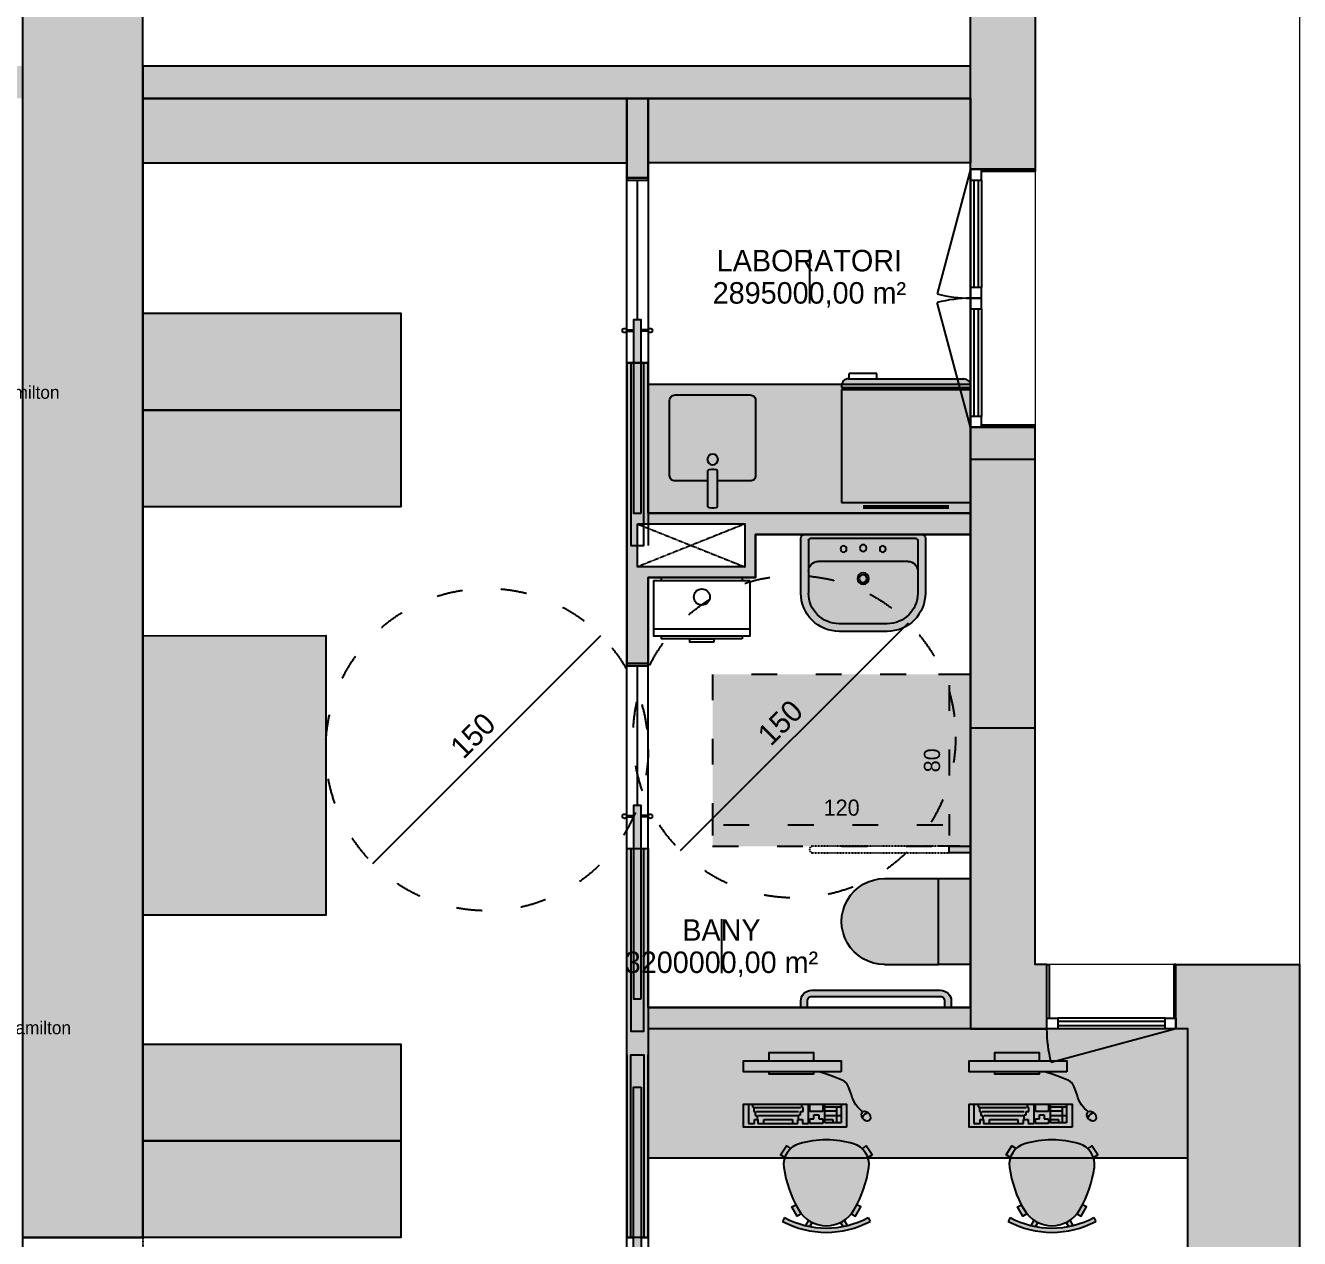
# Model space of a CAD drawing. Extents: x -50 to 69572, y -29139 to 50177.
# Drawn here: x 20868 to 26795, y -24206 to -18562 of the extents above; entities that cross this region are included whole.
import ezdxf
from ezdxf.enums import TextEntityAlignment as Align

# ---------------------------------------------------------------- set-up
doc = ezdxf.new("R2010")
doc.units = 0
doc.set_wipeout_variables(frame=1)
doc.header["$PDMODE"] = 1
doc.linetypes.add('ACAD_ISO03W100', pattern=[30, 12, -18])
doc.linetypes.add('DISCONTÍNUA', pattern=[0.006, 0.001, -0.001, 0.001, -0.001, 0.001, -0.001])
doc.layers.get('DEFPOINTS').update_dxf_attribs({"color": 20})
for name, color, linetype in [('ACCESSIBILITAT', 143, 'ACAD_ISO03W100'), ('DISCONTINUA', 52, 'ACAD_ISO03W100'), ('DIVISÒRIES', 5, 'Continuous'), ('FUSTERIES', 144, 'Continuous'), ('H SECCIÓ', 253, 'Continuous'), ('MOBILIARI', 30, 'Continuous'), ('MOBILIARI FIX', 70, 'Continuous'), ('MOBILIARI SUAU', 151, 'Continuous'), ('PARETS', 6, 'Continuous'), ('TEXT SUPERFÍCIES', 4, 'Continuous')]:
    doc.layers.add(name, color=color, linetype=linetype)
doc.layers.add('H FUSTERIES', color=7, linetype='Continuous', true_color=0xffffff)
doc.layers.add('H MOBILIARI', color=7, linetype='Continuous', true_color=0xffffff)
doc.layers.add('PROJECCIÓ', color=52, linetype='Continuous', lineweight=13)
doc.layers.add('textos DT ocultar', color=7, linetype='Continuous', lineweight=13)
doc.layers.add('SUPERFÍCIES CONSTRUÏDES', color=3, linetype='Continuous', plot=False)
doc.layers.add('SUPERFÍCIES ÚTILS', color=2, linetype='Continuous', plot=False)
doc.styles.add('ARIAL', font='')
doc.styles.get('ARIAL').set_extended_font_data('Century Gothic')
doc.dimstyles.new('Cotes Arnau', dxfattribs={"dimtxt": 0.1, "dimasz": 0.05, "dimexe": 0.05, "dimexo": 0.35, "dimgap": 0.04, "dimtad": 1, "dimlfac": 100, "dimrnd": 0.5, "dimtxsty": 'ARIAL', "dimblk1": 'Punta Cota', "dimblk2": 'Punta Cota Final', "dimsah": 1, "dimcen": 0, "dimse1": 1, "dimse2": 1, "dimadec": 0, "dimazin": 0, "dimtfac": 0.07, "dimtix": 1, "dimtmove": 0, "dimatfit": 2, "dimldrblk": 'NONE', "dimfxl": 0.05, "dimtolj": 1, "dimtzin": 0, "dimarcsym": 0})

# ---------------------------------------------------------------- blocks, each defined once
blk = doc.blocks.new('*U63')
at = {"layer": 'H MOBILIARI', "transparency": 33554687}
h = blk.add_hatch(color=256, dxfattribs=at)
h.dxf.hatch_style = 1
h.paths.add_polyline_path([(-0.3247, 0.13, 0.574951), (-0.3247, -0.13, 0.096089), (-0.1282, -0.1976, 0.371482), (-0.0184, -0.1269, 0.144848), (-0.0184, 0.1269, 0.371482), (-0.1282, 0.1976, 0.096089)])
h.paths.add_polyline_path([(-0.3446, -0.1162), (-0.3556, -0.1354), (-0.3122, -0.1602), (-0.302, -0.1424, -0.011874), (-0.3247, -0.13, -0.040249)], flags=17)
h.paths.add_polyline_path([(-0.4032, -0.077, 0.012776), (-0.3988, -0.0975), (-0.3742, -0.0835, -0.033276), (-0.3842, -0.0661)], flags=17)
h.paths.add_polyline_path([(-0.3793, -0.2036), (-0.3617, -0.1941, -0.251391), (-0.3617, 0.1941), (-0.3793, 0.2036, 0.251391)])
h.paths.add_polyline_path([(-0.3988, 0.0975, 0.012776), (-0.4032, 0.077), (-0.3842, 0.0661, -0.033276), (-0.3742, 0.0835)], flags=17)
h.paths.add_polyline_path([(-0.3556, 0.1354), (-0.3446, 0.1162, -0.040249), (-0.3247, 0.13, -0.011874), (-0.302, 0.1424), (-0.3122, 0.1602)], flags=17)
h.paths.add_polyline_path([(-0.0704, 0.213), (-0.0829, 0.1935, -0.127017), (-0.0409, 0.1665), (-0.0283, 0.186)])
h.paths.add_polyline_path([(-0.0829, -0.1935), (-0.0704, -0.213), (-0.0283, -0.186), (-0.0409, -0.1665, -0.127017)])
for p, q in [((-0.3617, 0.1941), (-0.3793, 0.2036)), ((-0.3842, 0.0661), (-0.4032, 0.077)), ((-0.3742, 0.0835), (-0.3988, 0.0975)), ((-0.3842, -0.0661), (-0.4032, -0.077)), ((-0.3742, -0.0835), (-0.3988, -0.0975)), ((-0.3617, -0.1941), (-0.3793, -0.2036))]:
    blk.add_line(p, q)
for points in [[(-0.0829, 0.1935), (-0.0704, 0.213), (-0.0283, 0.186), (-0.0409, 0.1665)], [(-0.3446, 0.1162), (-0.3556, 0.1354), (-0.3122, 0.1602), (-0.302, 0.1424)], [(-0.3446, -0.1162), (-0.3556, -0.1354), (-0.3122, -0.1602), (-0.302, -0.1424)], [(-0.0829, -0.1935), (-0.0704, -0.213), (-0.0283, -0.186), (-0.0409, -0.1665)]]:
    blk.add_lwpolyline(points)
for centre, radius, start, end in [((0, 0), 0.4305, 151.77751, 208.22249), ((0, 0), 0.4105, 151.77751, 208.22249), ((-0.0522, -0.3429), 0.5458, 98.00022, 119.95487), ((-0.1143, 0.0986), 0.1, 16.48377, 98.00022), ((-0.2491, 0), 0.1504, 120.20642, 239.79358), ((-0.4474, 0), 0.4474, 343.51623, 16.48377), ((-0.0522, 0.3429), 0.5458, 240.04513, 261.99978), ((-0.1143, -0.0986), 0.1, 261.99978, 343.51623)]:
    blk.add_arc(centre, radius, start, end)
blk = doc.blocks.new('*U96')
at = {"layer": 'H MOBILIARI', "transparency": 33554687}
h = blk.add_hatch(color=256, dxfattribs=at)
h.dxf.hatch_style = 1
h.paths.add_polyline_path([(0, 0), (2.51, 0), (2.51, 0.6), (0, 0.6)])
blk.add_lwpolyline([(0, 0), (2.51, 0), (2.51, 0.6), (0, 0.6)], close=True)
blk = doc.blocks.new('*U95')
at = {"layer": 'H MOBILIARI', "transparency": 33554687}
h = blk.add_hatch(color=256, dxfattribs=at)
h.dxf.hatch_style = 1
h.paths.add_polyline_path([(1.2, 0), (1.2, 0.45), (0, 0.45), (0, 0)])
blk.add_lwpolyline([(0, 0), (1.2, 0), (1.2, 0.45), (0, 0.45)], close=True)
blk = doc.blocks.new('*U89')
at = {"layer": 'H MOBILIARI', "transparency": 33554687}
h = blk.add_hatch(color=256, dxfattribs=at)
h.dxf.hatch_style = 1
h.paths.add_polyline_path([(0, 0), (0.8451, 0.0913), (0.7054, 1.3838), (-0.1397, 1.2925)])
blk.add_lwpolyline([(0, 0), (0.8451, 0.0913), (0.7054, 1.3838), (-0.1397, 1.2925)], close=True)
blk = doc.blocks.new('*U52')
at = {"layer": 'H MOBILIARI', "transparency": 33554687}
h = blk.add_hatch(color=256, dxfattribs=at)
h.dxf.hatch_style = 1
h.paths.add_polyline_path([(0.4, 0), (0, 0), (0, -0.2), (0.4, -0.2)])
edge = h.paths.add_edge_path()
edge.add_line((0.4, -0.2), (0, -0.2))
edge.add_line((0, -0.2), (0, -0.4))
edge.add_arc((0.2, -0.4), 0.2, 180, 360.00763)
edge.add_line((0.4, -0.4), (0.4, -0.2))
for p, q in [((0, -0.4), (0, -0.15)), ((0.4, -0.4), (0.4, -0.15))]:
    blk.add_line(p, q)
blk.add_lwpolyline([(0.4, -0.15), (0.4, 0), (0, 0), (0, -0.15)], close=True)
blk.add_arc((0.2, -0.4), 0.2, 180, 0.00763)
blk = doc.blocks.new('*U50')
at = {"layer": 'H MOBILIARI', "transparency": 33554687}
h = blk.add_hatch(color=256, dxfattribs=at)
h.dxf.hatch_style = 1
h.paths.add_polyline_path([(0.05, -0.05, -0.414214), (0.03, -0.03), (0.03, 0), (0, 0), (0, -0.03, 0.414214), (0.05, -0.08), (0.65, -0.08, 0.414214), (0.7, -0.03), (0.7, 0), (0.67, 0), (0.67, -0.03, -0.414214), (0.65, -0.05)])
blk.add_lwpolyline([(0.7, 0), (0.67, 0), (0.67, -0.03, -0.414214), (0.65, -0.05), (0.05, -0.05, -0.414214), (0.03, -0.03), (0.03, 0), (0, 0), (0, -0.03, 0.414214), (0.05, -0.08), (0.65, -0.08, 0.414214), (0.7, -0.03)], format="xyb", close=True)
blk = doc.blocks.new('*U51')
at = {"layer": 'H MOBILIARI', "transparency": 33554687}
h = blk.add_hatch(color=256, dxfattribs=at)
h.dxf.hatch_style = 1
h.paths.add_polyline_path([(0.1, -0.03), (0.1, 0), (0, 0), (0, -0.03)])
blk.add_lwpolyline([(0, 0), (0.1, 0), (0.1, -0.03), (0, -0.03)], close=True)
at = {"linetype": 'DISCONTÍNUA'}
blk.add_lwpolyline([(0.1, -0.03), (0.735, -0.03, 1), (0.735, 0), (0.1, 0)], format="xyb", dxfattribs=at)
blk = doc.blocks.new('Punta Cota')
blk.add_line((0, -1), (0, 1))
blk = doc.blocks.new('Punta Cota Final')
blk.add_line((0, 1), (0, -1))
blk = doc.blocks.new('*D146')
at = {"color": 0, "lineweight": -2, "ltscale": 0.01, "transparency": 16777216}
blk.add_line((1.1, 0.75), (1.1, 0.05), dxfattribs=at)
at = {"layer": 'DEFPOINTS', "color": 0, "ltscale": 0.01, "transparency": 16777216}
for p in [(1.2, 0.8), (1.2, 0), (1.1, 0)]:
    blk.add_point(p, dxfattribs=at)
at = {"color": 0, "lineweight": -2, "ltscale": 0.01, "transparency": 16777216, "xscale": 0.05, "yscale": 0.05, "zscale": 0.05}
for name, p, rotation in [('Punta Cota', (1.1, 0.8), 90), ('Punta Cota Final', (1.1, 0), 270)]:
    blk.add_blockref(name, p, dxfattribs=dict(at, rotation=rotation))
at = {"color": 0, "ltscale": 0.01, "transparency": 16777216, "insert": (1.0206, 0.4), "char_height": 0.075, "attachment_point": 5, "rotation": 90, "style": 'ARIAL'}
blk.add_mtext('\\A1;80', dxfattribs=at)
blk = doc.blocks.new('_None')
blk = doc.blocks.new('*D145')
at = {"color": 0, "lineweight": -2, "ltscale": 0.01, "transparency": 16777216}
blk.add_line((0.05, 0.1), (1.15, 0.1), dxfattribs=at)
at = {"layer": 'DEFPOINTS', "color": 0, "ltscale": 0.01, "transparency": 16777216}
for p in [(1.2, 0.1), (0, 0), (1.2, 0)]:
    blk.add_point(p, dxfattribs=at)
at = {"color": 0, "lineweight": -2, "ltscale": 0.01, "transparency": 16777216, "xscale": 0.05, "yscale": 0.05, "zscale": 0.05, "rotation": 180}
blk.add_blockref('Punta Cota', (0, 0.1), dxfattribs=at)
at = {"color": 0, "lineweight": -2, "ltscale": 0.01, "transparency": 16777216, "xscale": 0.05, "yscale": 0.05, "zscale": 0.05}
blk.add_blockref('Punta Cota Final', (1.2, 0.1), dxfattribs=at)
at = {"color": 0, "ltscale": 0.01, "transparency": 16777216, "insert": (0.6, 0.1794), "char_height": 0.075, "attachment_point": 5, "style": 'ARIAL'}
blk.add_mtext('\\A1;120', dxfattribs=at)
blk = doc.blocks.new('*U93')
at = {"layer": 'H MOBILIARI', "transparency": 33554687}
h = blk.add_hatch(color=256, dxfattribs=at)
h.dxf.hatch_style = 1
h.paths.add_polyline_path([(0.6, -0.5685), (0.6, -0.56), (0, -0.56), (0, -0.5685, 0.414214), (0.0315, -0.6), (0.5685, -0.6, 0.414214)])
h.paths.add_polyline_path([(0.5941, -0.55), (0.0059, -0.55), (0.0059, -0.56), (0.5941, -0.56)])
h.paths.add_polyline_path([(0.6, -0.0251), (0, -0.0251), (0, -0.55), (0.6, -0.55)])
for p, q in [((0.5003, 0), (0.1018, 0)), ((0, -0.55), (0, -0.0251)), ((0.6, -0.0251), (0, -0.0251)), ((0.5003, -0.0093), (0.1018, -0.0093)), ((0.6, -0.55), (0.6, -0.0251)), ((0.6, -0.55), (0, -0.55)), ((0.6, -0.56), (0, -0.56)), ((0, -0.5685), (0, -0.56)), ((0.0059, -0.56), (0.0059, -0.55)), ((0.5941, -0.56), (0.5941, -0.55)), ((0.6, -0.5685), (0.6, -0.56)), ((0.5685, -0.6), (0.0315, -0.6)), ((0.4355, -0.6), (0.4355, -0.625)), ((0.4355, -0.625), (0.5657, -0.625)), ((0.5657, -0.6), (0.5657, -0.625))]:
    blk.add_line(p, q)
for centre, start, end in [((0.0315, -0.5685), 180, 270), ((0.5685, -0.5685), 270, 0)]:
    blk.add_arc(centre, 0.0315, start, end)
blk = doc.blocks.new('*U61')
at = {"layer": 'H MOBILIARI', "transparency": 33554687}
h = blk.add_hatch(color=256, dxfattribs=at)
h.dxf.hatch_style = 1
h.paths.add_polyline_path([(0.2475, -0.3268), (0.2564, -0.3268), (0.2564, -0.1178), (0.2475, -0.1178)])
h.paths.add_polyline_path([(0.3075, -0.3268), (0.3452, -0.3268), (0.3452, -0.1178), (0.3075, -0.1178)])
edge = h.paths.add_edge_path()
edge.add_ellipse((0.0506, -0.5686), major_axis=(-0.021, -0.0149), ratio=0.707124, start_angle=0, end_angle=360)
h.paths.add_polyline_path([(0.2564, -0.4535), (0.2564, 0), (0.3075, 0), (0.3075, -0.4535)])
h.paths.add_polyline_path([(0, -0.4781), (0, 0), (0.1064, 0), (0.1064, -0.4781)])
for points in [[(0, -0.4781), (0, 0), (0.1064, 0), (0.1064, -0.4781)], [(0.2564, -0.4535), (0.2564, 0), (0.3075, 0), (0.3075, -0.4535)]]:
    blk.add_lwpolyline(points, close=True)
for points in [[(0.2564, -0.1178), (0.2475, -0.1178), (0.2475, -0.3268), (0.2564, -0.3268)], [(0.3075, -0.3268), (0.3452, -0.3268), (0.3452, -0.1178), (0.3075, -0.1178)]]:
    blk.add_lwpolyline(points)
blk.add_ellipse((0.0506, -0.5686), major_axis=(-0.021, -0.0149), ratio=0.707124)
blk.add_open_spline([(0.0711, -0.5531), (0.0811, -0.5418), (0.1155, -0.5043), (0.1812, -0.4978), (0.2197, -0.4681), (0.2564, -0.3515)], degree=3, knots=[2.388058, 2.388058, 2.388058, 2.388058, 45.179151, 147.748054, 184.413548, 184.413548, 184.413548, 184.413548])
at = {"layer": 'MOBILIARI SUAU'}
for p, q in [((0.1064, -0.022), (0.0157, -0.022)), ((0.0157, -0.022), (0.0157, -0.0503)), ((0.0157, -0.0503), (0.0346, -0.0503)), ((0.0346, -0.0503), (0.0346, -0.0661)), ((0.0723, -0.0535), (0.0535, -0.0535)), ((0.0535, -0.0535), (0.0535, -0.0629)), ((0.0944, -0.0472), (0.0723, -0.0472)), ((0.0723, -0.0472), (0.0723, -0.0535)), ((0.0912, -0.0503), (0.0912, -0.2642)), ((0.0944, -0.0409), (0.0944, -0.0472)), ((0.1064, -0.0409), (0.0944, -0.0409)), ((0.0157, -0.0661), (0.0157, -0.2516)), ((0.0346, -0.0661), (0.0157, -0.0661)), ((0.0157, -0.0944), (0.0346, -0.0944)), ((0.0535, -0.0629), (0.0346, -0.0629)), ((0.0346, -0.0944), (0.0346, -0.2265)), ((0.0535, -0.0692), (0.0535, -0.2516)), ((0.0723, -0.0598), (0.0723, -0.2548)), ((0.0346, -0.2265), (0.0157, -0.2265)), ((0.0157, -0.2516), (0.0346, -0.2516)), ((0.0346, -0.2737), (0.0157, -0.2737)), ((0.0157, -0.2737), (0.0157, -0.302)), ((0.0346, -0.2516), (0.0346, -0.2737)), ((0.0377, -0.2548), (0.0566, -0.2548)), ((0.0566, -0.2548), (0.0566, -0.2642)), ((0.0566, -0.2642), (0.0723, -0.2642)), ((0.0723, -0.2642), (0.0723, -0.2768)), ((0.0723, -0.2768), (0.0912, -0.2768)), ((0.0912, -0.2705), (0.1064, -0.2705)), ((0.0912, -0.2768), (0.0912, -0.2705)), ((0.0157, -0.302), (0.1064, -0.302)), ((0.0157, -0.368), (0.0157, -0.3083)), ((0.0157, -0.3083), (0.0377, -0.3083)), ((0.0377, -0.3083), (0.0377, -0.3271)), ((0.0377, -0.3271), (0.0566, -0.3271)), ((0.0566, -0.3492), (0.0377, -0.3492)), ((0.0377, -0.3492), (0.0377, -0.368)), ((0.0566, -0.3271), (0.0566, -0.3492)), ((0.0723, -0.368), (0.0723, -0.3083)), ((0.0723, -0.3083), (0.1064, -0.3083)), ((0.0377, -0.368), (0.0157, -0.368)), ((0.0189, -0.3775), (0.1064, -0.3775)), ((0.0189, -0.453), (0.0189, -0.3775)), ((0.0346, -0.3806), (0.0346, -0.4152)), ((0.0535, -0.3775), (0.0535, -0.4309)), ((0.1064, -0.368), (0.0723, -0.368)), ((0.0755, -0.3806), (0.0755, -0.4309)), ((0.0944, -0.3775), (0.0944, -0.4309)), ((0.0346, -0.4152), (0.0189, -0.4152)), ((0.0189, -0.4341), (0.0535, -0.4341)), ((0.1064, -0.453), (0.0189, -0.453)), ((0.0535, -0.4341), (0.0944, -0.4341)), ((0.0535, -0.4341), (0.0535, -0.4498)), ((0.0944, -0.4341), (0.0944, -0.4498))]:
    blk.add_line(p, q, dxfattribs=at)
blk.add_arc((0.0264, -0.5865), 0.0397, 9.91618, 63.16597, dxfattribs=at)
blk = doc.blocks.new('*U94')
at = {"layer": 'H MOBILIARI', "transparency": 33554687}
h = blk.add_hatch(color=256, dxfattribs=at)
h.dxf.hatch_style = 1
h.paths.add_polyline_path([(0, 1.5), (0, 0), (0.6, 0), (0.6, 1.5)])
blk.add_lwpolyline([(0, 0), (0.6, 0), (0.6, 1.5), (0, 1.5)], close=True)
blk = doc.blocks.new('*U59')
at = {"layer": 'H MOBILIARI', "transparency": 33554687}
h = blk.add_hatch(color=256, dxfattribs=at)
h.dxf.hatch_style = 1
edge = h.paths.add_edge_path()
edge.add_line((0.2722, 0.5703), (0.2661, 0.573))
edge.add_line((0.2661, 0.573), (0.2555, 0.5753))
edge.add_line((0.2555, 0.5753), (0.2445, 0.5753))
edge.add_line((0.2445, 0.5753), (0.2339, 0.573))
edge.add_line((0.2339, 0.573), (0.2278, 0.5703))
edge.add_line((0.2278, 0.5703), (0.2278, 0.45))
edge.add_line((0.2278, 0.45), (0.075, 0.45))
edge.add_arc((0.075, 0.425), 0.025, 90, 180)
edge.add_line((0.05, 0.425), (0.05, 0.075))
edge.add_arc((0.075, 0.075), 0.025, 180, 270)
edge.add_line((0.075, 0.05), (0.425, 0.05))
edge.add_arc((0.425, 0.075), 0.025, 270, 360)
edge.add_line((0.45, 0.075), (0.45, 0.425))
edge.add_arc((0.425, 0.425), 0.025, 0, 90)
edge.add_line((0.425, 0.45), (0.2722, 0.45))
edge.add_line((0.2722, 0.45), (0.2722, 0.5703))
blk.add_line((0.2722, 0.5703), (0.2722, 0.4017))
for points in [[(0.2278, 0.5703), (0.2339, 0.573), (0.2445, 0.5753), (0.2555, 0.5753), (0.2661, 0.573), (0.2722, 0.5703)], [(0.2278, 0.5703), (0.2278, 0.4017)], [(0.2722, 0.4017), (0.2661, 0.399), (0.2555, 0.3967), (0.2445, 0.3967), (0.2339, 0.399), (0.2278, 0.4017)]]:
    blk.add_lwpolyline(points)
blk.add_lwpolyline([(0.2262, 0.45), (0.075, 0.45, 0.414214), (0.05, 0.425), (0.05, 0.075, 0.414214), (0.075, 0.05), (0.425, 0.05, 0.414214), (0.45, 0.075), (0.45, 0.425, 0.414214), (0.425, 0.45), (0.2705, 0.45)], format="xyb")
blk.add_circle((0.25, 0.35), 0.025)
blk = doc.blocks.new('Superfícies amb línia Extra')
at = {"layer": 'DEFPOINTS', "ltscale": 0.01}
blk.add_line((0, 0.125), (0, -0.125), dxfattribs=at)
at = {"style": 'ARIAL'}
for tag, p in [('LINEXTRA', (0, 0.325)), ('SALA', (0, 0.125)), ('SUP', (0, -0.025))]:
    blk.add_attdef(tag, text='', height=0.1, dxfattribs=at).set_placement(p, align=Align.TOP_CENTER)
blk = doc.blocks.new('*U14')
blk.add_wipeout([(-0.3, 0), (0, 0), (0, 0.6), (-0.3, 0.6)]).dxf.layer = 'H FUSTERIES'
blk.add_wipeout([(-0.3, 0), (-0.3, 0.01), (-0.05, 0.01), (-0.05, 0.59), (-0.3, 0.59), (-0.3, 0.6), (0, 0.6), (0, 0)]).dxf.layer = 'H FUSTERIES'
for points in [[(0, 0.6), (-0.3, 0.6)], [(0, 0), (-0.3, 0)]]:
    blk.add_lwpolyline(points)
at = {"layer": 'FUSTERIES'}
for points in [[(-0.3, 0.6), (-0.3, 0.59), (-0.05, 0.59)], [(-0.035, 0.05), (-0.035, 0.55)], [(-0.015, 0.05), (-0.015, 0.55)], [(-0.3, 0), (-0.3, 0.01), (-0.05, 0.01)]]:
    blk.add_lwpolyline(points, dxfattribs=at)
for points in [[(0, 0.55), (0, 0.6), (-0.05, 0.6), (-0.05, 0.55)], [(0, 0), (0, 0.05), (-0.05, 0.05), (-0.05, 0)]]:
    blk.add_lwpolyline(points, close=True, dxfattribs=at)
at = {"layer": 'FUSTERIES', "color": 151}
for points in [[(-0.05, 0.05), (-0.05, 0.55)], [(0, 0), (0.1553, 0.5796)], [(0, 0.05), (0, 0.55)]]:
    blk.add_lwpolyline(points, dxfattribs=at)
blk.add_arc((0, 0), 0.6, 75, 90, dxfattribs=at)
at = {"layer": 'PROJECCIÓ'}
for points in [[(0, 0), (0, 0.6)], [(-0.3, 0.01), (-0.3, 0.59)]]:
    blk.add_lwpolyline(points, dxfattribs=at)
blk = doc.blocks.new('*U25')
blk.add_wipeout([(0, 0.3), (0, 0), (1.2, 0), (1.2, 0.3)]).dxf.layer = 'H FUSTERIES'
blk.add_wipeout([(0, 0.3), (0.01, 0.3), (0.01, 0.05), (1.19, 0.05), (1.19, 0.3), (1.2, 0.3), (1.2, 0), (0, 0)]).dxf.layer = 'H FUSTERIES'
for points in [[(0, 0), (0, 0.3)], [(1.2, 0), (1.2, 0.3)]]:
    blk.add_lwpolyline(points)
at = {"layer": 'FUSTERIES'}
for points in [[(0, 0.3), (0.01, 0.3), (0.01, 0.05)], [(1.2, 0.3), (1.19, 0.3), (1.19, 0.05)], [(0.05, 0.035), (0.55, 0.035)], [(0.05, 0.015), (0.55, 0.015)], [(0.65, 0.035), (1.15, 0.035)], [(0.65, 0.015), (1.15, 0.015)]]:
    blk.add_lwpolyline(points, dxfattribs=at)
for points in [[(0, 0), (0.05, 0), (0.05, 0.05), (0, 0.05)], [(0.55, 0), (0.6, 0), (0.6, 0.05), (0.55, 0.05)], [(0.6, 0), (0.65, 0), (0.65, 0.05), (0.6, 0.05)], [(1.15, 0), (1.2, 0), (1.2, 0.05), (1.15, 0.05)]]:
    blk.add_lwpolyline(points, close=True, dxfattribs=at)
at = {"layer": 'FUSTERIES', "color": 151}
for points in [[(0, 0), (0.5796, -0.1553)], [(0.05, 0.05), (0.55, 0.05)], [(1.2, 0), (0.6204, -0.1553)], [(0.65, 0.05), (1.15, 0.05)], [(0.65, 0), (1.15, 0)], [(0.05, 0), (0.55, 0)]]:
    blk.add_lwpolyline(points, dxfattribs=at)
for centre, start, end in [((0, 0), 345, 360), ((1.2, 0), 180, 195)]:
    blk.add_arc(centre, 0.6, start, end, dxfattribs=at)
at = {"layer": 'PROJECCIÓ'}
for points in [[(0.01, 0.3), (1.19, 0.3)], [(0, 0), (1.2, 0)]]:
    blk.add_lwpolyline(points, dxfattribs=at)
blk = doc.blocks.new('Pica 3')
at = {"layer": 'H MOBILIARI', "transparency": 33554687}
h = blk.add_hatch(color=256, dxfattribs=at)
h.dxf.hatch_style = 1
edge = h.paths.add_edge_path()
edge.add_arc((0.2735, -0.016), 0.016, 360, 450)
edge.add_line((0.2735, 0), (-0.2735, 0))
edge.add_arc((-0.2735, -0.016), 0.016, 90, 180)
edge.add_line((-0.2896, -0.016), (-0.2896, -0.2718))
edge.add_arc((-0.1114, -0.2718), 0.1782, 180, 270)
edge.add_line((-0.1114, -0.45), (0.1114, -0.45))
edge.add_arc((0.1114, -0.2718), 0.1782, 270, 360)
edge.add_line((0.2896, -0.2718), (0.2896, -0.016))
for p, q in [((-0.2539, -0.1693), (-0.2539, -0.2718)), ((-0.2094, -0.1247), (0.2094, -0.1247)), ((0.2539, -0.1693), (0.2539, -0.2718)), ((-0.1114, -0.4144), (0.1114, -0.4144))]:
    blk.add_line(p, q)
blk.add_lwpolyline([(0.2896, -0.016, 0.414214), (0.2735, 0), (-0.2735, 0, 0.414214), (-0.2896, -0.016), (-0.2896, -0.2718, 0.414214), (-0.1114, -0.45), (0.1114, -0.45, 0.414214), (0.2896, -0.2718)], format="xyb", close=True)
blk.add_circle((0, -0.2043), 0.0178)
for centre, radius, start, end in [((-0.2094, -0.1693), 0.0446, 90, 180), ((0.2094, -0.1693), 0.0446, 0, 90), ((-0.1114, -0.2718), 0.1426, 180, 270), ((0.1114, -0.2718), 0.1426, 270, 0)]:
    blk.add_arc(centre, radius, start, end)
at = {"layer": 'MOBILIARI SUAU'}
for p, q in [((-0.2539, -0.0267), (-0.2539, -0.1693)), ((-0.245, -0.0178), (0.245, -0.0178)), ((0.2539, -0.0267), (0.2539, -0.1693))]:
    blk.add_line(p, q, dxfattribs=at)
for centre, radius in [((-0.0913, -0.0668), 0.0143), ((0, -0.0624), 0.0156), ((0.0913, -0.0668), 0.0143), ((0, -0.2043), 0.0267)]:
    blk.add_circle(centre, radius, dxfattribs=at)
for centre, start, end in [((-0.245, -0.0267), 90, 180), ((0.245, -0.0267), 0, 90)]:
    blk.add_arc(centre, 0.00891, start, end, dxfattribs=at)
blk = doc.blocks.new('*U109')
for points in [[(0.25, -0.02), (-0.25, -0.02), (-0.25, 0), (0.25, 0)], [(0.3, -0.02), (-0.3, -0.02), (-0.3, -0.36), (0.3, -0.36)], [(0.25, -0.38), (-0.25, -0.38), (-0.25, -0.36), (0.25, -0.36)], [(0.075, -0.4), (-0.075, -0.4), (-0.075, -0.38), (0.075, -0.38)]]:
    blk.add_lwpolyline(points, close=True)
blk.add_lwpolyline([(0.3, -0.32), (-0.3, -0.32)])
blk.add_circle((0, -0.12), 0.05)
blk = doc.blocks.new('*U128')
at = {"layer": 'H MOBILIARI', "transparency": 33554687}
h = blk.add_hatch(color=256, dxfattribs=at)
h.dxf.hatch_style = 1
h.paths.add_polyline_path([(1.5, 0), (1.5, 0.3), (0, 0.3), (0, 0)])
blk.add_lwpolyline([(0, 0), (1.5, 0), (1.5, 0.3), (0, 0.3)], close=True)
blk = doc.blocks.new('*U130')
at = {"layer": 'H MOBILIARI', "transparency": 33554687}
h = blk.add_hatch(color=256, dxfattribs=at)
h.dxf.hatch_style = 1
h.paths.add_polyline_path([(2.25, 0), (2.25, 0.3), (0, 0.3), (0, 0)])
blk.add_lwpolyline([(0, 0), (2.25, 0), (2.25, 0.3), (0, 0.3)], close=True)
blk = doc.blocks.new('*D88')
at = {"color": 0, "linetype": 'Continuous', "lineweight": -2, "ltscale": 0.01, "transparency": 16777216}
blk.add_line((-0.5303, -0.5303), (0.5303, 0.5303), dxfattribs=at)
at = {"layer": 'DEFPOINTS', "color": 0, "linetype": 'Continuous', "ltscale": 0.01, "transparency": 16777216}
for p in [(0.5303, 0.5303), (0.5303, 0.5303), (-0.5303, -0.5303)]:
    blk.add_point(p, dxfattribs=at)
at = {"color": 0, "linetype": 'Continuous', "ltscale": 0.01, "transparency": 16777216, "insert": (-0.0654, 0.0654), "char_height": 0.1, "attachment_point": 5, "rotation": 45, "style": 'ARIAL'}
blk.add_mtext('\\A1;150', dxfattribs=at)
blk = doc.blocks.new('*D127')
at = {"color": 0, "linetype": 'Continuous', "lineweight": -2, "ltscale": 0.01, "transparency": 16777216}
blk.add_line((-0.5303, -0.5303), (0.5303, 0.5303), dxfattribs=at)
at = {"layer": 'DEFPOINTS', "color": 0, "linetype": 'Continuous', "ltscale": 0.01, "transparency": 16777216}
for p in [(0.5303, 0.5303), (0.5303, 0.5303), (-0.5303, -0.5303)]:
    blk.add_point(p, dxfattribs=at)
at = {"color": 0, "linetype": 'Continuous', "ltscale": 0.01, "transparency": 16777216, "insert": (-0.0654, 0.0654), "char_height": 0.1, "attachment_point": 5, "rotation": 45, "style": 'ARIAL'}
blk.add_mtext('\\A1;150', dxfattribs=at)
blk = doc.blocks.new('*U55')
at = {"layer": 'H MOBILIARI', "transparency": 33554687}
h = blk.add_hatch(color=256, dxfattribs=at)
h.dxf.hatch_style = 1
h.paths.add_polyline_path([(1.56, -0.0325), (0.66, -0.0325), (0.66, -0.0675), (1.56, -0.0675)])
blk.add_lwpolyline([(1.71, -0.1), (0.86, -0.1), (0.86, -0.08), (1.71, -0.08), (1.71, -0.02), (0.86, -0.02), (0.86, 0), (1.71, 0)])
at = {"layer": 'FUSTERIES', "color": 151, "ltscale": 0.3}
for p, q in [((0.707, 0.0005), (0.707, -0.0325)), ((0.713, 0.0005), (0.713, -0.0325)), ((0.707, -0.1005), (0.707, -0.0675)), ((0.713, -0.1005), (0.713, -0.0675))]:
    blk.add_line(p, q, dxfattribs=at)
at = {"layer": 'FUSTERIES'}
for points in [[(0, -0.1), (0.01, -0.1), (0.01, 0), (0, 0)], [(1.56, -0.0325), (0.66, -0.0325), (0.66, -0.0675), (1.56, -0.0675)]]:
    blk.add_lwpolyline(points, close=True, dxfattribs=at)
at = {"layer": 'FUSTERIES', "color": 151, "ltscale": 0.3}
blk.add_lwpolyline([(0.66, -0.05), (0.01, -0.05)], dxfattribs=at)
for centre in [(0.71, 0.01), (0.71, -0.11)]:
    blk.add_circle(centre, 0.01, dxfattribs=at)
at = {"layer": 'MOBILIARI SUAU', "ltscale": 0.3}
for p, q in [((0.86, -0.0325), (0.86, -0.02)), ((0.86, -0.08), (0.86, -0.0675))]:
    blk.add_line(p, q, dxfattribs=at)
blk = doc.blocks.new('*U144')
at = {"linetype": 'ACAD_ISO03W100', "ltscale": 0.01, "transparency": 33554483}
h = blk.add_hatch(color=256, dxfattribs=at)
h.dxf.hatch_style = 1
h.paths.add_polyline_path([(0, 0), (1.2, 0), (1.2, 0.8), (0, 0.8)])
at = {"linetype": 'ACAD_ISO03W100', "ltscale": 0.01}
blk.add_lwpolyline([(0, 0), (1.2, 0), (1.2, 0.8), (0, 0.8)], close=True, dxfattribs=at)
at = {"ltscale": 0.01}
for base, p1, angle, picture, middle in [((1.1, 0), (1.2, 0.8), 90, '*D146', (1.02061, 0.4)), ((1.2, 0.1), (0, 0), 180, '*D145', (0.6, 0.17939))]:
    dim = blk.add_linear_dim(base=base, p1=p1, p2=(1.2, 0), angle=angle, dimstyle='Cotes Arnau', override={"dimtxt": 0.075}, dxfattribs=at)
    dim.commit()
    dim.dimension.update_dxf_attribs({"geometry": picture, "text_midpoint": middle})
blk = doc.blocks.new('*U87')
at = {"linetype": 'ACAD_ISO03W100', "ltscale": 0.01}
blk.add_circle((0, 0), 0.75, dxfattribs=at)
at = {"linetype": 'Continuous', "ltscale": 0.01}
dim = blk.add_aligned_dim(p1=(-0.53033, -0.53033), p2=(0.53033, 0.53033), distance=0, dimstyle='Cotes Arnau', override={"dimasz": 0}, dxfattribs=at)
dim.commit()
dim.dimension.update_dxf_attribs({"geometry": '*D88', "text_midpoint": (-0.06542, 0.06542)})
blk = doc.blocks.new('*U126')
at = {"linetype": 'ACAD_ISO03W100', "ltscale": 0.01}
blk.add_circle((0, 0), 0.75, dxfattribs=at)
at = {"linetype": 'Continuous', "ltscale": 0.01}
dim = blk.add_aligned_dim(p1=(-0.53033, -0.53033), p2=(0.53033, 0.53033), distance=0, dimstyle='Cotes Arnau', override={"dimasz": 0}, dxfattribs=at)
dim.commit()
dim.dimension.update_dxf_attribs({"geometry": '*D127', "text_midpoint": (-0.06542, 0.06542)})

msp = doc.modelspace()

# ---------------------------------------------------------------- linework, layer by layer
at = {"color": 5}
for p, q in [((25564.99358, -20581.23502), (25264.99358, -20581.23502)), ((25564.99358, -21831.23502), (25264.99358, -21831.23502)), ((25564.99358, -22931.23502), (25564.99358, -21831.23502))]:
    msp.add_line(p, q, dxfattribs=at)
at = {"layer": 'DISCONTINUA', "ltscale": 0.005}
for points in [[(24214.99358, -20881.23502), (23714.99358, -21081.23502)], [(23714.99358, -20881.23502), (24214.99358, -21081.23502)], [(21414.99358, -24201.23502), (21414.99358, -26600.9049)]]:
    msp.add_lwpolyline(points, dxfattribs=at)
at = {"layer": 'DIVISÒRIES'}
for points in [[(21414.99358, -18901.23502), (25264.99358, -18901.23502), (25264.99358, -18751.23502), (21414.99358, -18751.23502)], [(23664.99358, -19271.23502), (23764.99358, -19271.23502), (23764.99358, -18901.23502), (23664.99358, -18901.23502)], [(23714.99358, -20881.23502), (24214.99358, -20881.23502), (24214.99358, -21081.23502), (23714.99358, -21081.23502)], [(23764.99358, -22391.23502), (23764.99358, -23131.23502), (25264.99358, -23131.23502), (25264.99358, -23231.23502), (23764.99358, -23231.23502), (23764.99358, -24201.23502), (23664.99358, -24201.23502), (23664.99358, -22391.23502)]]:
    msp.add_lwpolyline(points, close=True, dxfattribs=at)
at = {"layer": 'PARETS'}
msp.add_lwpolyline([(20854.99358, -15747.48059), (20854.99358, -24201.23502), (21414.99358, -24201.23502), (21414.99358, -15808.81957)], close=True, dxfattribs=at)
at = {"layer": 'PROJECCIÓ'}
msp.add_lwpolyline([(26794.99358, -16699.90666), (26794.99358, -22931.23502)], dxfattribs=at)
at = {"layer": 'SUPERFÍCIES CONSTRUÏDES'}
msp.add_lwpolyline([(26274.99358, -27126.19508), (26274.99358, -23231.23502), (23764.99358, -23231.23502), (23764.99358, -24201.23502), (23664.99358, -24201.23502), (23664.99358, -22391.23502), (23764.99358, -22391.23502), (23764.99358, -23131.23502), (25264.99358, -23131.23502), (25264.99358, -20931.23502), (24264.99358, -20931.23502), (24264.99358, -21131.23502), (23764.99358, -21131.23502), (23764.99358, -21531.23502), (23664.99358, -21531.23502), (23664.99358, -20131.23502), (23764.99358, -20131.23502), (23764.99358, -20831.23502), (25264.99358, -20831.23502), (25264.99358, -18901.23502), (23764.99358, -18901.23502), (23764.99358, -19271.23502), (23664.99358, -19271.23502), (23664.99358, -18901.23502), (21414.98309, -18901.23502), (21414.99358, -24201.24076), (20854.99358, -24201.23502)], dxfattribs=at)
at = {"layer": 'SUPERFÍCIES ÚTILS'}
for points in [[(20854.99358, -26540.37763), (23237.99827, -26797.94326), (23296.54848, -26256.23502), (23664.99358, -26256.23502), (23664.99358, -18901.23502), (21414.99358, -18901.23502), (21414.99358, -24201.23502), (20854.99358, -24201.23502)], [(25264.99358, -18901.23502), (23764.99358, -18901.23502), (23764.99358, -20831.23502), (25264.99358, -20831.23502)], [(23764.99358, -21131.23502), (24264.99358, -21131.23502), (24264.99358, -20931.23502), (25264.99358, -20931.23502), (25264.99358, -23131.23502), (23764.99358, -23131.23502)], [(26274.99358, -23231.23502), (23764.99358, -23231.23502), (23764.99358, -26854.90324), (26274.99358, -27126.19508)]]:
    msp.add_lwpolyline(points, close=True, dxfattribs=at)

# ---------------------------------------------------------------- block references
at = {"layer": 'ACCESSIBILITAT', "xscale": 1000, "yscale": 1000, "zscale": 1000}
for name, p in [('*U126', (24444.99691, -21871.23502)), ('*U87', (23014.99358, -21931.23502)), ('*U144', (24064.99358, -22381.23502))]:
    msp.add_blockref(name, p, dxfattribs=at)
at = {"layer": 'FUSTERIES', "yscale": 1000, "zscale": 1000}
for p, xscale, rotation in [((23764.99358, -19271.23502), 1000, 269.9999999999998), ((23764.99358, -21531.23502), 1000, 269.9999999999998), ((23764.99358, -25061.23502), -1000, 270.0000000000002)]:
    msp.add_blockref('*U55', p, dxfattribs=dict(at, xscale=xscale, rotation=rotation))
at = {"layer": 'MOBILIARI', "yscale": 1000, "zscale": 1000}
for name, p, xscale, rotation in [('*U130', (23664.99358, -18901.23502), 1000, 180), ('*U128', (23764.99358, -18901.23502), -1000, 180), ('*U95', (21414.99358, -19901.23502), -1000, 180), ('*U95', (21414.99358, -20351.23502), -1000, 180), ('*U89', (21414.99358, -21401.23502), -1000, 186.1688324103532), ('*U96', (26274.99358, -23231.23502), 1000, 180), ('*U95', (21414.99358, -23301.23502), -1000, 180), ('*U61', (24209.18821, -23687.36472), 1000, 90), ('*U61', (25258.70445, -23687.36472), 1000, 90.00000000000001), ('*U95', (21414.99358, -23751.23502), -1000, 180), ('*U63', (24593.80141, -23746.98952), 1000, 90), ('*U63', (25643.31764, -23746.98952), 1000, 90.00000000000001)]:
    msp.add_blockref(name, p, dxfattribs=dict(at, xscale=xscale, rotation=rotation))
at = {"layer": 'MOBILIARI FIX', "yscale": 1000, "zscale": 1000}
for name, p, xscale, rotation in [('*U93', (25264.99204, -20806.23502), 1000, 180), ('*U94', (23764.99358, -20831.23502), -1000, 269.9999999999982), ('*U59', (23814.99339, -20231.23502), -1000, 180), ('*U51', (25264.99358, -22411.23502), 1000, 180.0000000000001), ('*U52', (25264.99358, -22931.23502), -1000, 270.0000000000002), ('*U50', (24474.99358, -23131.23502), -1000, 180)]:
    msp.add_blockref(name, p, dxfattribs=dict(at, xscale=xscale, rotation=rotation))
at = {"layer": 'MOBILIARI FIX'}
for name, p, xscale, yscale, zscale in [('Pica 3', (24764.99358, -20931.23502), -1000, 1000, 1000), ('*U109', (24014.99358, -21131.23502), 750, 750, 750)]:
    msp.add_blockref(name, p, dxfattribs=dict(at, xscale=xscale, yscale=yscale, zscale=zscale))
at = {"layer": 'TEXT SUPERFÍCIES', "ltscale": 0.01, "xscale": 1000, "yscale": 1000, "zscale": 1000}
for p, values in [((24514.99358, -19731.23502), {'SALA': 'LABORATORI', 'SUP': '2895000,00 m²'}), ((24105.8982, -22845.8389), {'SALA': 'BANY', 'SUP': '3200000,00 m²'})]:
    msp.add_blockref('Superfícies amb línia Extra', p, dxfattribs=at).add_auto_attribs(values)

# ---------------------------------------------------------------- texts
at = {"layer": 'textos DT ocultar', "color": 6, "char_height": 64, "width": 2052.3923796, "attachment_point": 1, "style": 'ARIAL'}
for s, insert in [('{\\H1.4063x;CRUCETA\\P\\pxi-3,l3,t3;{\\fSymbol|b0|i0|c2|p18;\\H0.66664x;·^I}\\H0.66664x;1 buc doble R. Hamilton\\P\\pi0,l0,tz;                               \\P \\H0.99997x;      \\P                        \\P\\pi13.128;              }', (19978.40044, -20089.02338)), ('{\\H1.4063x;CRUCETA\\P\\pxi-3,l3,t3;{\\fSymbol|b0|i0|c2|p18;\\H0.66664x;·^I}\\H0.66664x;1 buc 1D+2S R.Hamilton\\P\\pi0,l0,tz;                               \\P \\H0.99997x;      \\P                        \\P\\pi13.128;              }', (20003.04392, -23045.3802))]:
    msp.add_mtext(s, dxfattribs=dict(at, insert=insert))

# ---------------------------------------------------------------- next in the draw order: block references
at = {"layer": 'FUSTERIES', "yscale": 1000, "zscale": 1000}
for name, p, xscale, rotation in [('*U25', (25264.99358, -19231.23502), 1000, 270), ('*U14', (26219.99358, -23231.23502), -1000, 90)]:
    msp.add_blockref(name, p, dxfattribs=dict(at, xscale=xscale, rotation=rotation))

# ---------------------------------------------------------------- next in the draw order: hatches: boundary and pattern name
at = {"layer": 'H SECCIÓ', "true_color": 0xb0b0b0, "transparency": 33554687}
h = msp.add_hatch(color=253, dxfattribs=at)
h.dxf.hatch_style = 1
h.paths.add_polyline_path([(11854.99358, -12561.23502), (11854.99358, -12961.23502), (11334.99358, -12961.23502), (11334.99358, -12561.23502)], flags=17)
h.paths.add_polyline_path([(11334.99358, -11361.23502), (11334.99358, -10511.32993), (26794.99358, -12205.48066), (26794.99358, -16699.90666), (25564.99358, -16565.17998), (25564.99358, -19231.23502), (25264.99358, -19231.23502), (25264.99358, -16230.52553), (26274.53839, -16341.1049), (26274.53839, -12672.01848), (11854.99358, -11091.88378), (11854.99358, -11361.23502)])
h.paths.add_polyline_path([(11854.99358, -14761.23502), (11854.99358, -16380.64517), (11334.99358, -16380.64517), (11334.99358, -14761.23502)], flags=17)
h.paths.add_polyline_path([(16540.97478, -26577.01158), (11334.99358, -26014.32622), (11334.99358, -24741.23502), (11584.99358, -24741.23502), (11584.99358, -24871.23502), (11854.99358, -25051.23502), (11854.99358, -25567.61803), (16594.70406, -26079.90679)])
h.paths.add_polyline_path([(17435.76339, -26673.72427), (17489.49266, -26176.61948), (26274.99358, -27126.19508), (26274.99358, -23231.23502), (26219.99358, -23231.23502), (26219.99358, -22931.23502), (26794.99358, -22931.23502), (26794.99358, -27685.31105)])
edge = h.paths.add_edge_path()
edge.add_arc((16334.99358, -22431.23502), 80, 0, 360)
h.paths.add_polyline_path([(16124.99358, -18161.23502), (16124.99358, -18901.23502), (16544.99358, -18901.23502), (16544.99358, -18161.23502)], flags=17)
h.paths.add_polyline_path([(20854.99358, -15747.48059), (20854.99358, -24201.23502), (21414.99358, -24201.23502), (21414.99358, -15808.81957)])
h.paths.add_polyline_path([(25564.99358, -20431.23502), (25264.99358, -20431.23502), (25264.99358, -23231.23502), (25619.99358, -23231.23502), (25619.99358, -22931.23502), (25564.99358, -22931.23502)])
h.paths.add_polyline_path([(11334.99358, -17380.64517), (11854.99358, -17380.64517), (11854.99358, -22341.23502), (11584.99358, -22521.23502), (11584.99358, -22651.23502), (11334.99358, -22651.23502)])
at = {"layer": 'H SECCIÓ', "true_color": 0xd6d6d6, "transparency": 33554687}
h = msp.add_hatch(color=254, dxfattribs=at)
h.dxf.hatch_style = 1
h.paths.add_polyline_path([(16540.97478, -26577.01158), (17435.76339, -26673.72427), (17451.88217, -26524.59283), (16557.09356, -26427.88014)])
h.paths.add_polyline_path([(17185.67329, -25842.0341), (17153.43572, -26140.29697), (16594.70406, -26079.90679), (16589.33113, -26129.61727), (17484.11974, -26226.32996), (17489.49266, -26176.61948), (17203.1462, -26145.6699), (17240.75669, -25797.69655), (15848.8633, -25647.25459), (15811.25281, -25995.22794), (15860.96329, -26000.60086), (15893.20085, -25702.33799)])
h.paths.add_polyline_path([(13554.99358, -25449.61426), (13554.99358, -25399.32306), (13999.63351, -25447.3817), (13962.02302, -25795.35504), (13912.31254, -25789.98212), (13944.5501, -25491.71925)])
h.paths.add_polyline_path([(13554.99358, -25751.36151), (13554.99358, -25371.23502), (13254.99358, -25371.23502), (13254.99358, -25718.93619)])
h.paths.add_polyline_path([(13052.09836, -25349.30521), (13042.96673, -25448.85667), (13254.99358, -25471.77347), (13254.99358, -25371.23502)])
h.paths.add_polyline_path([(12047.14294, -25341.26762), (11854.99358, -25320.49927), (11854.99358, -25219.91686), (12057.88879, -25241.84667)])
h.paths.add_polyline_path([(11854.99358, -18901.23502), (16124.99358, -18901.23502), (16124.99358, -18751.23502), (11854.99358, -18751.23502)])
h.paths.add_polyline_path([(11854.99358, -21531.23502), (12704.99358, -21531.23502), (12924.19668, -21750.43812), (12704.99358, -21969.64122), (12576.58737, -21841.23502), (11854.99358, -21841.23502)])
h.paths.add_polyline_path([(16544.99358, -18901.23502), (20854.99358, -18901.23502), (20854.99358, -18751.23502), (16544.99358, -18751.23502)])
h.paths.add_polyline_path([(21414.99358, -18901.23502), (25264.99358, -18901.23502), (25264.99358, -18751.23502), (21414.99358, -18751.23502)])
h.paths.add_polyline_path([(23664.99358, -19271.23502), (23764.99358, -19271.23502), (23764.99358, -18901.23502), (23664.99358, -18901.23502)])
h.paths.add_polyline_path([(23764.99358, -20131.23502), (23664.99358, -20131.23502), (23664.99358, -21531.23502), (23764.99358, -21531.23502), (23764.99358, -21131.23502), (24264.99358, -21131.23502), (24264.99358, -20931.23502), (25264.99358, -20931.23502), (25264.99358, -20831.23502), (23764.99358, -20831.23502)])
h.paths.add_polyline_path([(23764.99358, -22391.23502), (23764.99358, -23131.23502), (25264.99358, -23131.23502), (25264.99358, -23231.23502), (23764.99358, -23231.23502), (23764.99358, -24201.23502), (23664.99358, -24201.23502), (23664.99358, -22391.23502)])
h.paths.add_polyline_path([(23664.99358, -25161.23502), (23764.99358, -25161.23502), (23764.99358, -25061.23502), (23664.99358, -25061.23502)])
h.paths.add_polyline_path([(23296.54848, -26256.23502), (23764.99358, -26256.23502), (23764.99358, -26854.90324), (23714.99358, -26849.49902), (23714.99358, -26306.23502), (23341.43547, -26306.23502), (23287.70875, -26803.31619), (23237.99827, -26797.94326)])
h.paths.add_polyline_path([(23714.99358, -20881.23502), (24214.99358, -20881.23502), (24214.99358, -21081.23502), (23714.99358, -21081.23502)], flags=16)

# ---------------------------------------------------------------- next in the draw order: linework, layer by layer
at = {"layer": 'DIVISÒRIES'}
msp.add_lwpolyline([(23764.99358, -20131.23502), (23664.99358, -20131.23502), (23664.99358, -21531.23502), (23764.99358, -21531.23502), (23764.99358, -21131.23502), (24264.99358, -21131.23502), (24264.99358, -20931.23502), (25264.99358, -20931.23502), (25264.99358, -20831.23502), (23764.99358, -20831.23502)], close=True, dxfattribs=at)
at = {"layer": 'PARETS'}
for points in [[(11334.99358, -11361.23502), (11334.99358, -10511.32993), (26794.99358, -12205.48066), (26794.99358, -16699.90666), (25564.99358, -16565.17998), (25564.99358, -19231.23502), (25264.99358, -19231.23502), (25264.99358, -16230.52553), (26274.53839, -16341.1049), (26274.53839, -12672.01848), (11854.99358, -11091.88378), (11854.99358, -11361.23502)], [(25564.99358, -20431.23502), (25264.99358, -20431.23502), (25264.99358, -23231.23502), (25619.99358, -23231.23502), (25619.99358, -22931.23502), (25564.99358, -22931.23502)], [(17435.76339, -26673.72427), (17489.49266, -26176.61948), (26274.99358, -27126.19508), (26274.99358, -23231.23502), (26219.99358, -23231.23502), (26219.99358, -22931.23502), (26794.99358, -22931.23502), (26794.99358, -27685.31105)]]:
    msp.add_lwpolyline(points, close=True, dxfattribs=at)
at = {"layer": 'PROJECCIÓ'}
for points in [[(26219.99358, -22931.23502), (25619.99358, -22931.23502)], [(25619.99358, -23231.23502), (26219.99358, -23231.23502)]]:
    msp.add_lwpolyline(points, dxfattribs=at)

doc.saveas('drawing.dxf')
